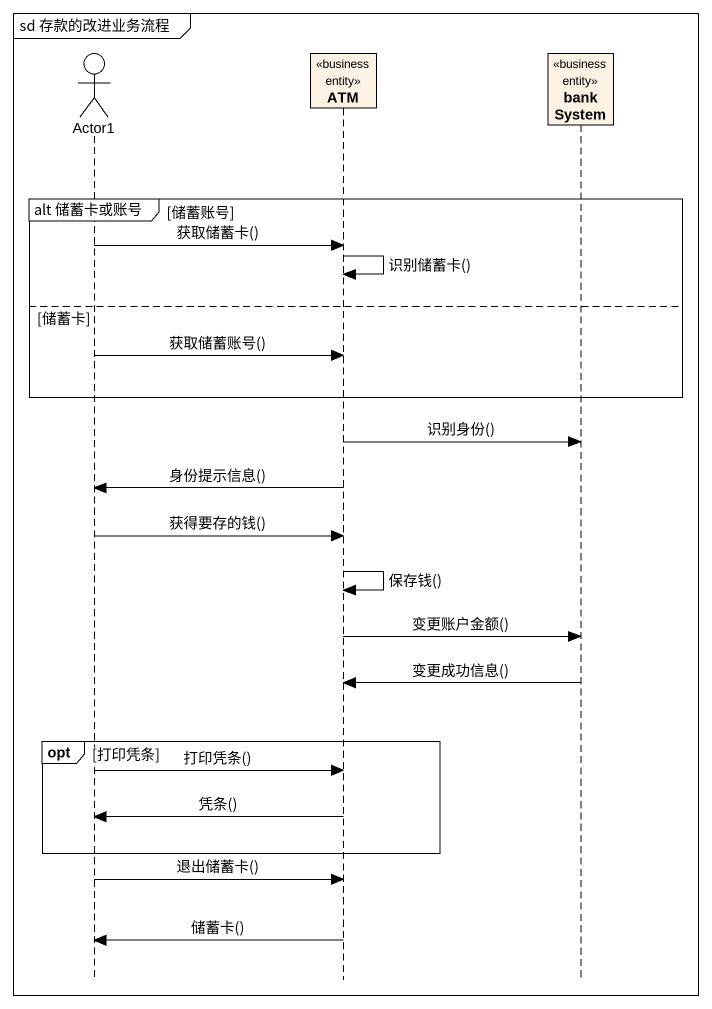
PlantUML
@startuml
mainframe sd 存款的改进业务流程
hide footbox
actor Actor1
participant ATM <<business entity>>
participant bankSystem <<business entity>>

group alt 储蓄卡或账号 [储蓄账号]
  Actor1 -> ATM : 获取储蓄卡()
  ATM -> ATM : 识别储蓄卡()
else 储蓄卡
  Actor1 -> ATM : 获取储蓄账号()
end
ATM -> bankSystem : 识别身份()
ATM -> Actor1 : 身份提示信息()
Actor1 -> ATM : 获得要存的钱()
ATM -> ATM : 保存钱()
ATM -> bankSystem : 变更账户金额()
bankSystem -> ATM : 变更成功信息()
opt 打印凭条
  Actor1 -> ATM : 打印凭条()
  ATM -> Actor1 : 凭条()
end
Actor1 -> ATM : 退出储蓄卡()
ATM -> Actor1 : 储蓄卡()
@enduml
